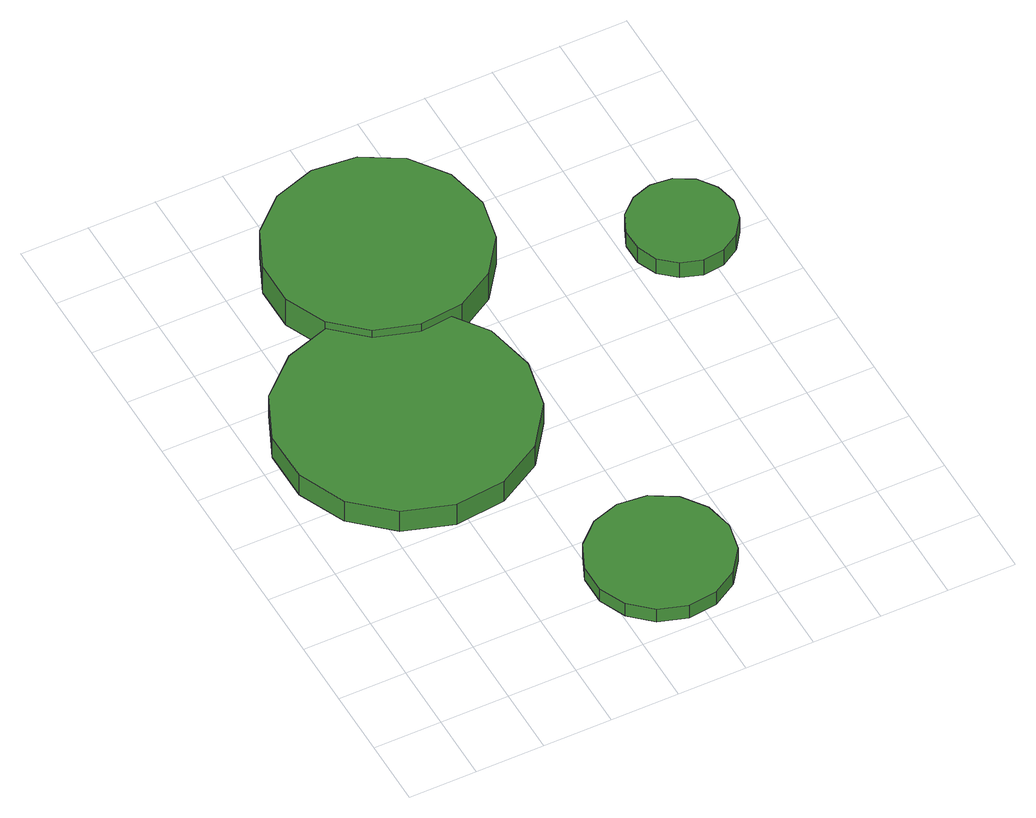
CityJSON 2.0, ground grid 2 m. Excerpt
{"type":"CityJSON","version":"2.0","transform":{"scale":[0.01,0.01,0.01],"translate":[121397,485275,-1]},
"CityObjects":{
"tree1":{"type":"SolitaryVegetationObject","attributes":{"function":"something"}},
"tree2":{"type":"SolitaryVegetationObject","attributes":{"function":"something"},"geometry":[{"type":"MultiSurface","lod":"1","boundaries":[[[0,1,2,3,4,5,6,7,8,9,10,11,12,13,14]],[[15,16,17,18,19,20,21,22,23,24,25,26,27,28,29]],[[0,29,28,1]],[[1,28,27,2]],[[2,27,26,3]],[[3,26,25,4]],[[4,25,24,5]],[[5,24,23,6]],[[6,23,22,7]],[[7,22,21,8]],[[8,21,20,9]],[[9,20,19,10]],[[10,19,18,11]],[[11,18,17,12]],[[12,17,16,13]],[[13,16,15,14]],[[14,15,29,0]]]}]},
"tree3":{"type":"SolitaryVegetationObject","attributes":{"function":"something"},"geometry":[{"type":"MultiSurface","lod":"1","boundaries":[[[30,31,32,33,34,35,36,37,38,39,40,41,42,43,44]],[[45,46,47,48,49,50,51,52,53,54,55,56,57,58,59]],[[30,59,58,31]],[[31,58,57,32]],[[32,57,56,33]],[[33,56,55,34]],[[34,55,54,35]],[[35,54,53,36]],[[36,53,52,37]],[[37,52,51,38]],[[38,51,50,39]],[[39,50,49,40]],[[40,49,48,41]],[[41,48,47,42]],[[42,47,46,43]],[[43,46,45,44]],[[44,45,59,30]]]}]},
"tree4":{"type":"SolitaryVegetationObject","attributes":{"function":"something"}},
"tree5":{"type":"SolitaryVegetationObject","attributes":{"function":"something"},"geometry":[{"type":"MultiSurface","lod":"1","boundaries":[[[60,61,62,63,64,65,66,67,68,69,70,71,72,73,74]],[[75,76,77,78,79,80,81,82,83,84,85,86,87,88,89]],[[60,89,88,61]],[[61,88,87,62]],[[62,87,86,63]],[[63,86,85,64]],[[64,85,84,65]],[[65,84,83,66]],[[66,83,82,67]],[[67,82,81,68]],[[68,81,80,69]],[[69,80,79,70]],[[70,79,78,71]],[[71,78,77,72]],[[72,77,76,73]],[[73,76,75,74]],[[74,75,89,60]]]}]},
"tree6":{"type":"SolitaryVegetationObject","attributes":{"function":"something"}},
"tree7":{"type":"SolitaryVegetationObject","attributes":{"function":"something"},"geometry":[{"type":"MultiSurface","lod":"1","boundaries":[[[90,91,92,93,94,95,96,97,98,99,100,101,102,103,104]],[[105,106,107,108,109,110,111,112,113,114,115,116,117,118,119]],[[90,119,118,91]],[[91,118,117,92]],[[92,117,116,93]],[[93,116,115,94]],[[94,115,114,95]],[[95,114,113,96]],[[96,113,112,97]],[[97,112,111,98]],[[98,111,110,99]],[[99,110,109,100]],[[100,109,108,101]],[[101,108,107,102]],[[102,107,106,103]],[[103,106,105,104]],[[104,105,119,90]]]}]},
"tree8":{"type":"SolitaryVegetationObject","attributes":{"function":"something"}},
"tree9":{"type":"SolitaryVegetationObject","attributes":{"function":"something"}},
"tree10":{"type":"SolitaryVegetationObject","attributes":{"function":"something"}},
"tree11":{"type":"SolitaryVegetationObject","attributes":{"function":"something"}}
},
"vertices":[
[766,969,99],[735,1117,99],[646,1240,99],[515,1315,99],[365,1331,99],[221,1284,99],[108,1183,99],[47,1045,99],[47,894,99],[108,756,99],[221,655,99],[365,608,99],[515,624,99],[646,699,99],[735,822,99],[735,822,23],[646,699,23],[515,624,23],[365,608,23],[221,655,23],[108,756,23],[47,894,23],[47,1045,23],[108,1183,23],[221,1284,23],[365,1331,23],[515,1315,23],[646,1240,23],[735,1117,23],[766,969,23],
[978,233,70],[960,316,70],[910,385,70],[836,428,70],[751,437,70],[669,411,70],[606,353,70],[571,275,70],[571,190,70],[606,112,70],[669,54,70],[751,28,70],[836,37,70],[910,80,70],[960,149,70],[960,149,22],[910,80,22],[836,37,22],[751,28,22],[669,54,22],[606,112,22],[571,190,22],[571,275,22],[606,353,22],[669,411,22],[751,437,22],[836,428,22],[910,385,22],[960,316,22],[978,233,22],
[917,1513,126],[890,1640,126],[813,1746,126],[700,1811,126],[571,1824,126],[447,1784,126],[351,1697,126],[298,1578,126],[298,1448,126],[351,1329,126],[447,1242,126],[571,1202,126],[700,1216,126],[813,1281,126],[890,1386,126],[890,1386,24],[813,1281,24],[700,1216,24],[571,1202,24],[447,1242,24],[351,1329,24],[298,1448,24],[298,1578,24],[351,1697,24],[447,1784,24],[571,1824,24],[700,1811,24],[813,1746,24],[890,1640,24],[917,1513,24],
[1525,1252,78],[1511,1314,78],[1474,1366,78],[1419,1397,78],[1356,1404,78],[1296,1384,78],[1248,1342,78],[1223,1284,78],[1223,1220,78],[1248,1162,78],[1296,1120,78],[1356,1100,78],[1419,1107,78],[1474,1139,78],[1511,1190,78],[1511,1190,21],[1474,1139,21],[1419,1107,21],[1356,1100,21],[1296,1120,21],[1248,1162,21],[1223,1220,21],[1223,1284,21],[1248,1342,21],[1296,1384,21],[1356,1404,21],[1419,1397,21],[1474,1366,21],[1511,1314,21],[1525,1252,21]
]}
